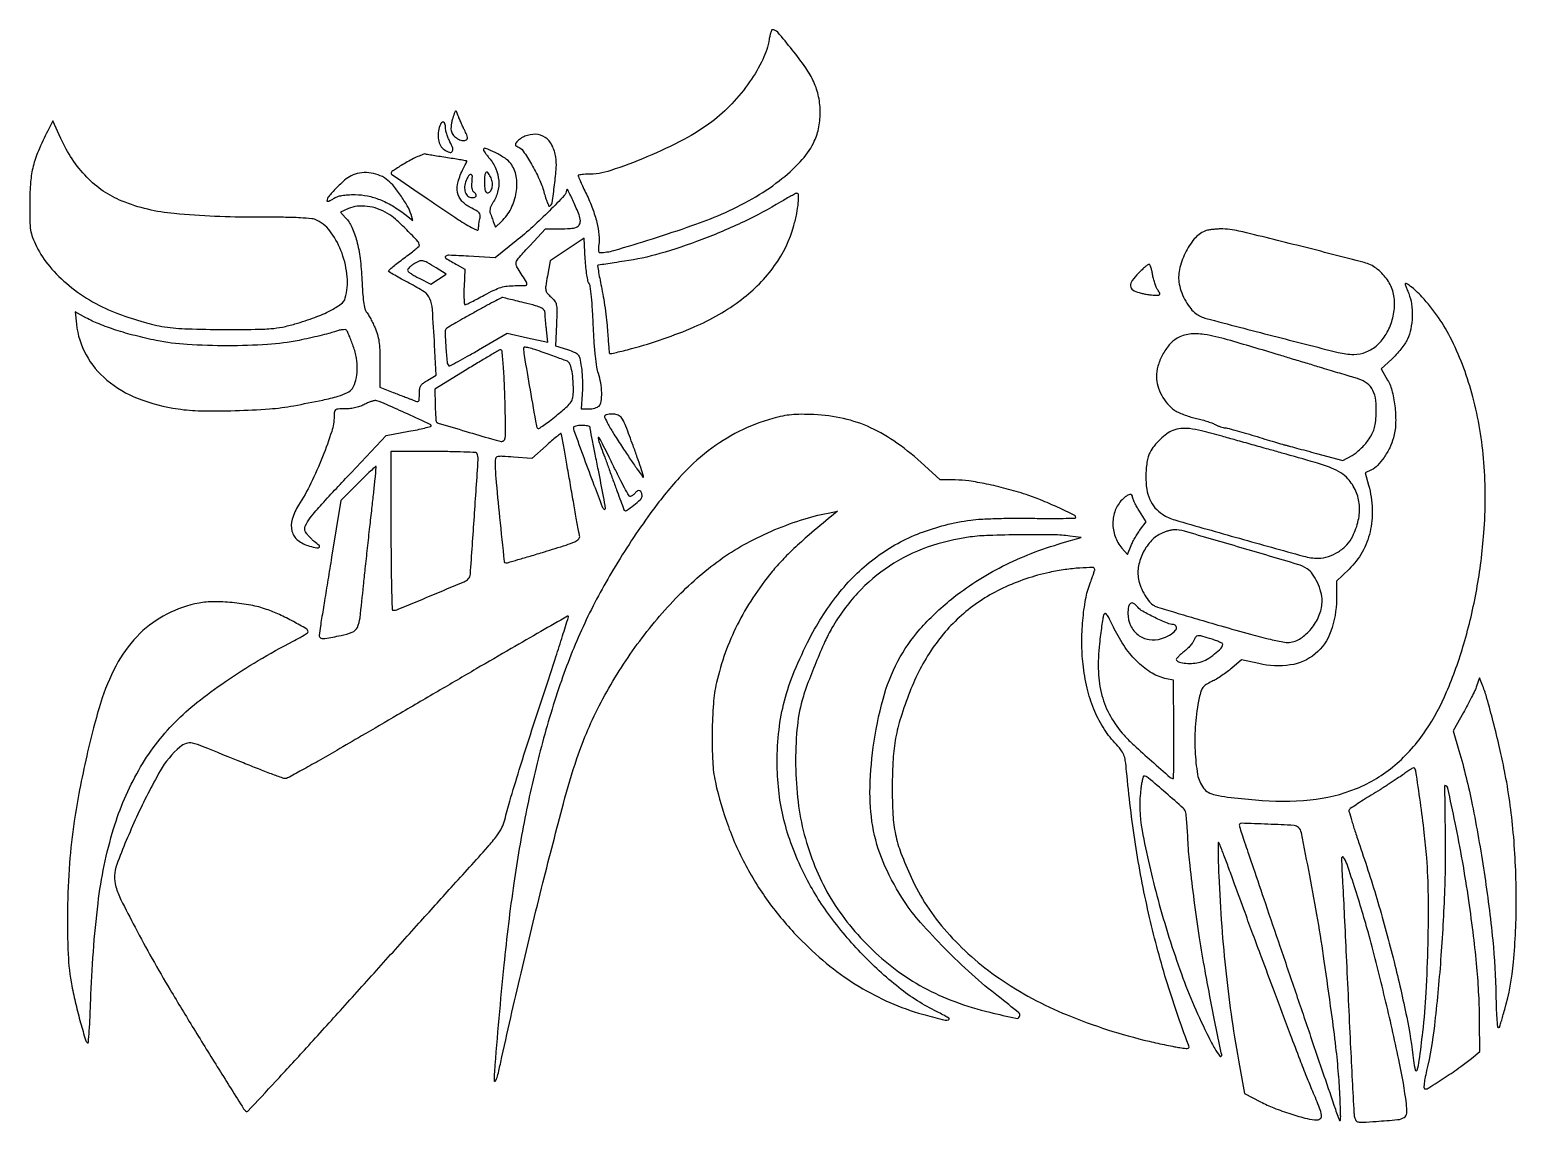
# Model space of a CAD drawing. Extents: x 6 to 633, y 4 to 465.
import ezdxf

# ---------------------------------------------------------------- set-up
doc = ezdxf.new("R2010")
doc.units = 0

msp = doc.modelspace()

# ---------------------------------------------------------------- linework, layer by layer
for points in [[(317.61059, 460.966226, -0.07332), (314.939809, 452.481092, -0.039237), (309.375071, 442.978253, -0.037338), (301.891113, 433.776847, -0.041518), (293.364311, 426.140841, -0.040557), (281.606947, 418.666276, -0.021725), (266.043772, 411.305809, -0.020528), (250.736594, 405.591747, -0.079236), (240.75, 403.999772, 0.014488), (239.312375, 403.958195, 0.023759), (238.101562, 403.830107, 0.020427), (237.179368, 403.649158, 0.347054), (237, 403.421868, 0.103311), (237.085892, 403.01061, 0.001774), (238.017228, 400.898659, 0.004433), (239.135804, 398.445072, 0.002927), (240.462904, 395.644063, -0.02281), (243.064781, 389.536149, -0.029229), (244.862534, 383.696581, -0.032811), (245.779992, 378.495722, -0.067574), (245.673047, 374.372649, 0.025153), (245.52391, 373.029459, 0.048897), (245.564254, 371.952187, 0.07186), (245.76962, 371.234278, 0.295339), (246.13165, 371, 0.071455), (252.113001, 371.859178, 0.00497), (268.418067, 376.818626, 0.007797), (285.018863, 382.334879, 0.017087), (297.5, 387.18411, 0.028704), (310.503947, 393.661553, 0.034731), (321.837081, 401.232725, 0.038626), (330.734673, 409.285711, 0.07252), (336.304415, 417.200975, 0.063942), (338.417446, 423.161358, 0.051982), (339.155935, 429.902818, 0.051399), (338.488042, 436.73354, 0.058937), (336.439367, 442.95908, 0.042944), (333.044826, 448.867374, 0.016036), (327.331621, 456.550554, 0.008822), (321.256248, 463.925063, 0.219435), (318.92486, 465, 0.30214), (318.630633, 464.804343, 0.020541), (318.26273, 463.815079, 0.023927), (317.906196, 462.512265, 0.01518)], [(184.082917, 427.751241, 0.028057), (183.660171, 426.179039, 0.026133), (183.403911, 424.53168, 0.027077), (183.332576, 423.044424, 0.075422), (183.495354, 422.014639, 0.105874), (184.428472, 420.378446, 0.074599), (186.063539, 419.021754, 0.078472), (187.927267, 418.262029, 0.150332), (189.523697, 418.37072, 0.159931), (190.096385, 418.837235, 0.173341), (190.257619, 419.536032, 0.072877), (189.95307, 420.671686, 0.012597), (189.017269, 422.697723, -0.005574), (188.232683, 424.335548, -0.004486), (187.424668, 426.113209, -0.004535), (186.707769, 427.769072, -0.011569), (186.227001, 428.985541, 0.012949), (185.604366, 430.548342, 0.449006), (185.269886, 430.65982, 0.180377), (184.928906, 430.24797, 0.003961)], [(13.170161, 422.333543, 0.01614), (9.194206, 413.876376, 0.040369), (7.007347, 407.418068, 0.041819), (5.928855, 400.827699, 0.01845), (5.560328, 392, 0.00523), (5.603819, 384.278955, 0.03458), (5.93209, 380.436454, 0.053048), (6.743236, 377.391614, 0.022281), (8.438842, 373.5, 0.063216), (13.980324, 365.073626, 0.043904), (22.130159, 357.090638, 0.041702), (32.078727, 350.22663, 0.042069), (43, 345.13168, 0.016421), (53.805741, 341.555874, 0.034798), (62.411538, 339.657032, 0.028678), (72.180654, 338.772879, 0.008055), (87.5, 338.515364, 0.002671), (100.63436, 338.576351, 0.016897), (107.313669, 338.868933, 0.029848), (112.201779, 339.544047, 0.022117), (117.5, 340.847067, 0.016359), (125.923392, 343.620642, 0.031301), (132.441164, 346.479742, 0.037732), (136.984416, 349.273965, 0.169294), (138.742921, 351.797703, 0.091551), (139.555725, 360.747961, 0.06396), (137.341067, 370.662163, 0.065972), (132.836039, 379.330885, 0.120564), (126.877656, 384.554681, 0.093463), (124.604125, 385.241669, 0.013969), (119.821722, 385.62086, 0.010458), (112.580894, 385.840126, 0.002688), (100.877656, 385.88672, -0.02254), (66.55962, 387.386585, -0.073797), (44.537616, 392.684241, -0.107043), (29.643734, 402.801201, -0.083706), (18.678936, 419.042748), (15.291487, 426.491685)], [(178.606989, 424.418213, 0.067793), (177.928676, 421.534586, 0.069819), (178.056983, 418.604459, 0.077345), (178.937708, 416.095196, 0.125355), (180.456024, 414.436857, 0.050125), (182.710438, 413.26355, 0.33958), (183.844054, 413.58342, 0.248102), (184.059351, 414.964268, 0.034956), (182.89515, 417.705658, -0.021853), (182.169704, 419.296767, -0.019606), (181.5567, 421.003213, -0.020055), (181.128263, 422.578446, -0.056423), (181, 423.711442, 0.066313), (180.793225, 425.263673, 0.260341), (180.142081, 425.929515, 0.304118), (179.329627, 425.675272, 0.077819)], [(214.465282, 420.048476, 0.034582), (213.595545, 419.62379, 0.023218), (212.663776, 419.026816, 0.023423), (211.811502, 418.361163, 0.042067), (211.189759, 417.728645, 0.031825), (210.604752, 416.924768, 0.177422), (210.493221, 416.41226, 0.219846), (210.74754, 416.015242, 0.050509), (211.476502, 415.647391, -0.152224), (213.815764, 413.799666, -0.018904), (217.315457, 408.246331, -0.023402), (220.550225, 401.99831, -0.041669), (222.521974, 396.556888, 0.011548), (223.249475, 394.096081, 0.020152), (223.980392, 392.098938, 0.016112), (224.648813, 390.615565, 0.443215), (225.015739, 390.509727, 0.220185), (226.012124, 392.018102, 0.006887), (227.04412, 399.529188, 0.01307), (227.753944, 406.852242, 0.056191), (227.571311, 411.221505, 0.078468), (225.956762, 416.250468, 0.1284), (223.013913, 419.587761, 0.141465), (219.040024, 420.86797, 0.104299)], [(197, 414.333658, 0.147197), (197.101082, 413.99774, 0.008181), (197.726649, 413.085216, 0.012057), (198.52602, 412.014769, 0.008492), (199.473699, 410.848887, -0.073831), (202.237178, 406.362818, -0.0812), (203.462966, 401.411149, -0.083993), (203.031974, 396.467731, -0.086661), (200.996757, 392, 0.037808), (200.378843, 390.932603, 0.038843), (199.935116, 389.79375, 0.041858), (199.712476, 388.750297, 0.112698), (199.786166, 388, 0.003591), (200.039517, 387.259205, 0.001392), (200.400555, 386.236926, 0.001378), (200.797864, 385.131492, 0.001706), (201.174176, 384.104429), (202.061191, 381.708857), (204.627913, 384.104429, 0.089626), (208.680144, 389.534501, 0.076179), (210.8668, 396.354613, 0.080327), (210.852438, 403.160206, 0.122909), (208.528114, 408.552028, 0.086541), (206.161967, 410.741083, 0.027262), (201.962865, 413.14186, 0.02355), (197.896398, 414.946991, 0.527455)], [(164.902573, 409.210178, 0.007639), (162.359895, 407.728677, 0.011344), (160.183829, 406.34756, 0.006626), (158.416115, 405.134374, 0.180939), (158.103234, 404.675134, 0.312816), (158.419169, 403.851511, 0.000421), (173.237216, 393.771993, 0.002865), (186.570157, 384.830285, 0.023411), (192.865344, 381.072066, 0.01973), (194.047949, 380.497967, 0.177634), (194.613219, 380.463506, 0.27834), (194.921298, 380.802849, 0.046674), (195.013655, 381.714816, -0.023379), (195.059138, 382.550118, -0.011745), (195.19049, 383.598558, -0.011636), (195.377418, 384.678498, -0.016887), (195.596474, 385.620702, 0.107346), (195.653789, 386.80563, 0.146322), (195.185377, 387.760348, 0.078128), (193.997195, 388.698123, 0.015344), (191.57902, 389.961747, -0.096023), (187.920506, 392.698763, -0.138832), (186.134011, 396.294274, -0.114269), (186.326245, 400.834682, -0.052817), (188.505406, 406.364307, 0.003613), (189.078144, 407.48154, 0.005401), (189.560963, 408.466728, 0.002443), (189.958351, 409.310853, 0.109207), (190, 409.499266, 0.36188), (189.895467, 409.624782, 0.001044), (187.621148, 410.038248, 0.005073), (185.006875, 410.480546, 0.003066), (181.90178, 410.954034, -0.002492), (178.715902, 411.4361, -0.00338), (175.844077, 411.905203, -0.002269), (173.440097, 412.325821, -0.037416), (172.65178, 412.529253, 0.172891), (171.903076, 412.517985, 0.011807), (169.900341, 411.715605, 0.015775), (167.513774, 410.603057, 0.011131)], [(141.200483, 403.384152, 0.062919), (138.45599, 401.518254, 0.020313), (134.897073, 398.112708, 0.01485), (131.636563, 394.520986, 0.178717), (131, 392.796948, 0.430368), (131.201306, 392.606389, 0.069132), (131.795164, 392.722376, 0.041641), (132.667782, 393.105966, 0.020626), (133.706943, 393.726947, -0.058393), (135.332111, 394.538683, -0.041327), (137.302842, 395.071326, -0.03252), (139.774424, 395.36019, -0.015768), (142.956943, 395.423199, -0.047871), (148.138141, 394.864554, -0.043527), (153.293724, 393.325635, -0.039793), (158.513425, 390.761483, -0.028771), (163.888614, 387.133709), (167.277229, 384.55117), (166.499572, 387.025585, 0.054566), (164.902506, 390.664943, 0.022179), (161.992854, 395.235516, 0.021902), (158.730559, 399.482186, 0.063379), (156.011473, 401.99183, 0.070785), (152.59852, 403.75757, 0.060669), (148.643092, 404.621004, 0.061738), (144.668638, 404.50337, 0.079795)], [(189.973533, 401.950547, 0.083371), (189.135056, 399.46242, 0.096156), (189.217656, 396.963474, 0.119047), (190.16487, 395.059995, 0.184811), (191.75, 394.180449, 0.083512), (193.161495, 394.216531, 0.23593), (193.921394, 394.800932, 0.274319), (193.848093, 395.675285, 0.099859), (192.904383, 396.559095, -0.168721), (192.508363, 397.045895, -0.044446), (192.246581, 398.030746, -0.039941), (192.132989, 399.273804, -0.031888), (192.203582, 400.618112, 0.027194), (192.35197, 403.014484, 0.265939), (191.873375, 403.865342, 0.384276), (191.093692, 403.711197, 0.037632)], [(197.473523, 400.478149, 0.014632), (197.552578, 398.227941, 0.070418), (197.812828, 396.976166, 0.16483), (198.289659, 396.377147, 0.191708), (199, 396.238364, 0.211055), (200.138482, 397.020385, 0.100574), (200.764346, 398.722052, 0.081667), (200.740531, 400.885156, 0.079521), (200.027607, 402.948415, 0.04449), (198.872349, 404.71049, 0.443659), (198.089416, 404.762568, 0.186764), (197.564328, 403.626066, 0.017349)], [(232.076595, 397.286586, -0.173972), (231.094583, 395.011852, -0.007316), (224.890816, 388.571138, -0.013229), (217.831811, 381.820837, -0.015851), (210.82831, 375.863084), (201.907027, 368.748719), (190.703514, 369.403218, 0.002994), (182.484261, 369.834006, 0.17862), (181.088336, 369.391256, 0.527389), (181.138915, 368.556105, 0.008345), (186.004171, 365.751145), (189.158088, 364.00229), (188.829044, 356.498818, 0.00995), (188.760202, 353.621938, 0.016587), (188.830806, 351.200174, 0.010571), (188.992145, 349.271487, 0.384737), (189.297104, 348.997672, 0.111468), (189.841028, 349.122129, 0.003173), (192.000969, 350.174316, 0.0063), (194.531917, 351.467119, 0.004275), (197.382415, 353, -0.01256), (201.486193, 355.119951, -0.038687), (204.3922, 356.26173, -0.047279), (207.106469, 356.819151, -0.027022), (210.45032, 357, 0.006818), (214.809861, 357.059452, 0.358585), (215.399885, 357.572655, 0.184904), (215.203558, 358.544338, 0.002196), (211.643166, 364.105973, -0.077522), (210.855405, 365.87431, -0.185197), (210.999225, 367.280934, -0.065607), (212.236992, 369.093424, -0.004181), (216.572994, 373.855973), (223.187268, 381), (229.011846, 381, 0.014146), (233.729031, 381.133487, 0.076066), (236.234789, 381.663436, 0.167244), (237.490641, 382.703489, 0.146899), (237.923405, 384.356989, 0.087585), (237.373756, 386.930099, 0.009878), (235.013638, 392.436475, 0.010569), (232.640524, 397.402052, 0.764788)], [(322.5, 392.306329, -0.025652), (306.949357, 383.983905, -0.019469), (289.141234, 376.430215, -0.019832), (271.486069, 370.528952, -0.035212), (256.5, 367.295217, 0.001387), (252.264337, 366.67712, 0.002226), (248.654976, 366.123749, 0.000399), (245.47172, 365.618588, 0.127369), (245.240344, 365.517598, 0.275617), (245.16026, 365.309888, 0.000926), (245.644216, 362.519716, 0.004545), (246.23208, 359.33767, 0.002788), (246.979853, 355.597917, -0.010396), (247.779806, 351.254477, -0.006812), (248.528905, 346.22026, -0.006853), (249.124793, 341.294423, -0.013056), (249.445882, 337.317868, 0.003655), (249.650492, 334.009676, 0.005708), (249.879958, 331.165227, 0.001932), (250.114656, 328.722262, 0.173139), (250.267991, 328.398676, 0.253464), (250.590106, 328.302929, 0.002271), (253.144533, 328.852961, 0.007038), (256.109495, 329.549387, 0.004401), (259.561618, 330.444033, 0.035373), (285.952988, 339.575148, 0.061235), (305.997557, 351.215658, 0.074295), (319.914908, 365.453101, 0.08908), (328.021509, 382.320176, 0.017405), (329.24916, 387.435854, 0.027735), (329.900179, 391.885942, 0.027604), (330.016606, 395.248144, 0.42287), (329.25, 395.962437, 0.108259), (328.749977, 395.826352, 0.003752), (326.957812, 394.87296, 0.006853), (324.853355, 393.695503, 0.004718)], [(140.092535, 389.497016), (136.68507, 387.96413), (138.826793, 385.68437, -0.083372), (141.498252, 381.675677, -0.041067), (143.543411, 375.882698, -0.033631), (144.967108, 368.482145, -0.019789), (145.716551, 359.5, 0.007058), (146.026315, 354.14545, 0.016267), (146.446668, 350.135016, 0.017696), (146.953388, 347.22419, 0.128178), (147.582272, 345.963464, -0.044013), (148.239368, 345.061683, -0.010002), (149.182961, 343.420268, -0.01028), (150.197869, 341.476372, -0.00983), (151.147847, 339.463464, -0.030916), (152.28529, 336.436795, -0.038382), (152.944298, 333.502721, -0.028049), (153.267021, 329.850226, -0.008554), (153.349935, 324.299624), (153.327787, 314.099248), (158.913893, 311.961735, -0.00046), (161.221015, 311.076485, -0.000456), (163.533841, 310.184184, -0.000447), (165.556218, 309.399744, -0.001769), (166.797053, 308.912111, 0.014706), (168.913211, 308.143065, 0.256697), (169.608295, 308.271975, 0.214078), (169.946634, 308.949605, 0.010325), (170, 311.533725, -0.039401), (170.154368, 313.489629, -0.102024), (170.651445, 314.806764, -0.091201), (171.667114, 315.905546, -0.027442), (173.568766, 317.173074), (177.137532, 319.278698), (176.434471, 331.889349, 0.003973), (175.47181, 346.995534, 0.079352), (174.421288, 351.483019, 0.152836), (172.046956, 354.350136, 0.025178), (165.752432, 358, -0.005658), (162.399064, 359.773343, -0.008983), (159.573748, 361.375007, -0.003577), (157.216236, 362.790872, -0.260453), (157.002432, 363.170235, -0.218119), (157.185756, 363.574347, -0.004526), (158.910089, 365.04555, -0.00971), (161.008917, 366.735432, -0.006278), (163.5, 368.613103, 0.005367), (165.99142, 370.483921, 0.00839), (168.090625, 372.152478, 0.003424), (169.83741, 373.609568, 0.220661), (170, 373.960044, 0.189533), (169.327492, 375.670433, 0.007849), (164.686969, 380.504802, 0.01377), (159.924853, 385.054752, 0.051292), (156.585577, 387.502717, 0.049415), (152.370959, 389.442478, 0.053115), (147.958322, 390.459218, 0.056991), (143.737876, 390.486541, 0.079002)], [(232.345159, 372.25594), (225.190319, 367.5), (224.024019, 361.009568, 0.00752), (223.332092, 356.795909, 0.079467), (223.351001, 355.058392, 0.136844), (223.946074, 353.799222, 0.036754), (225.527692, 352.222521, -0.053343), (227.069666, 350.580039, -0.112162), (227.785524, 348.993553, -0.05431), (228.007342, 346.588386, -0.005414), (227.848833, 340.800104), (227.5, 331.674301), (232.498581, 330.001306, -0.016915), (235.67686, 328.816582, -0.123728), (236.9726, 327.858207, -0.119428), (237.683203, 326.387253, -0.015316), (238.321193, 322.914156, -0.01952), (238.604878, 320.391972, -0.010389), (238.768786, 317.254471, -0.010326), (238.803425, 314.037162, -0.015796), (238.687764, 311.25), (238.230306, 305), (241.415153, 305, 0.033815), (242.722449, 305.088515, 0.032992), (244.016951, 305.3525, 0.034819), (245.119238, 305.738379, 0.095047), (245.8, 306.2, 0.165202), (246.745207, 308.117642, 0.037586), (246.948552, 311.786397, 0.037465), (246.549002, 315.99457, 0.042432), (245.528795, 319.918387, -0.048238), (244.867307, 322.589227, -0.010501), (244.273281, 327.302048, -0.009829), (243.767256, 333.260226, -0.006039), (243.394168, 340.294114, 0.005577), (243.053309, 346.834468, 0.009371), (242.603037, 352.315654, 0.005936), (242.102611, 356.742037, 0.138132), (241.615373, 357.897763, -0.118238), (241.15285, 358.885036, -0.011629), (240.680766, 361.487022, -0.01418), (240.27294, 364.659134, -0.010781), (240, 368.153703), (239.5, 377.01188)], [(501.5, 380.036758, 0.121846), (497.018987, 376.710022, 0.059801), (493.158971, 370.690709, 0.058952), (490.764667, 363.768088, 0.10118), (490.682264, 357.685449, 0.043629), (491.715951, 354.026466, 0.037844), (493.408062, 350.415226, 0.039479), (495.501285, 347.307498, 0.070202), (497.735939, 345.188028, 0.090536), (502.054437, 343.16447, 0.001252), (530.207756, 335.822193, 0.001732), (557.772131, 328.808923, 0.061498), (564.324107, 328, 0.096669), (569.548755, 329.019654, 0.086875), (574.230742, 331.947168, 0.078532), (578.003774, 336.594448, 0.060646), (580.57307, 342.603354, 0.064582), (581.560375, 348.96676, 0.082011), (580.739471, 354.84677, 0.08449), (578.10628, 360.018409, 0.07357), (573.800244, 364.315791, 0.095723), (568.743535, 366.737621, 0.002054), (541.993039, 373.616089, 0.002853), (515.849208, 380.065694, 0.06261), (508.042734, 380.936614, 0.01574), (506.156835, 380.850878, 0.014943), (504.246928, 380.646134, 0.01508), (502.570148, 380.363764, 0.049825)], [(167.75, 366.245655, 0.025027), (166.698261, 365.516726, 0.032006), (165.81238, 364.739602, 0.033471), (165.180883, 364.019296, 0.168608), (165.015549, 363.518383, 0.220941), (165.266721, 362.998634, 0.019348), (166.46513, 362.093168, 0.022511), (168.051109, 361.09144, 0.015529), (169.928458, 360.096656), (174.825818, 357.693313), (178.060162, 359.741155), (181.294507, 361.788997), (177.071143, 364.45509, 0.009622), (173.258454, 366.760549, 0.083903), (171.411217, 367.449952, 0.142409), (169.855398, 367.304637, 0.045023)], [(473.548138, 362.346599, 0.032969), (470.802613, 359.119017, 0.167359), (470.098808, 356.901363, 0.250275), (471.025356, 355.263453, 0.07379), (473.75, 354.052581, 0.015946), (475.388642, 353.653318, 0.01199), (477.213022, 353.315435, 0.012153), (478.945831, 353.080346, 0.027139), (480.273053, 353.005577, 0.013429), (481.996643, 353.048409, 0.253723), (482.44227, 353.320805, 0.267593), (482.443415, 353.831589, 0.014702), (481.573595, 355.25, -0.046357), (480.96046, 356.408282, -0.018663), (480.334368, 358.0875, -0.018277), (479.790437, 359.957863, -0.022049), (479.422734, 361.75, 0.017754), (479.103105, 363.37873, 0.027634), (478.701583, 364.751562, 0.026253), (478.27862, 365.773867, 0.289182), (477.92033, 366, 0.164121), (477.436902, 365.836927, 0.011349), (476.296076, 364.926813, 0.015193), (474.967329, 363.746143, 0.010793)], [(586, 357.657308, 0.086871), (586.049672, 357.373568, 0.002976), (586.440625, 356.31102, 0.005507), (586.925284, 355.059728, 0.003808), (587.5, 353.654243, -0.065355), (588.686425, 349.286854, -0.04084), (588.968114, 343.986413, -0.040819), (588.384168, 338.705699, -0.064869), (586.950247, 334.397223, -0.035772), (585.845846, 332.478837, -0.017352), (584.181005, 330.18859, -0.017112), (582.274132, 327.913113, -0.023597), (580.401419, 326.015896), (575.902344, 321.868793), (578.583134, 317.184397, -0.069715), (580.58895, 312.170974, -0.035113), (581.751834, 305.44419, -0.034936), (581.968395, 298.492306, -0.059146), (581.059516, 292.745633, -0.045282), (579.484432, 288.630044, -0.036273), (577.090453, 284.530368, -0.037433), (574.360928, 281.126382, -0.092963), (571.799163, 279.240071), (569.186263, 277.980142), (570.581263, 272.740071, -0.055375), (572.10572, 262.622329, -0.0671), (571.195296, 253.076818, -0.070929), (567.878265, 244.542729, -0.07339), (562.337367, 237.386363), (557, 232.258009), (557, 224.666025, -0.084922), (554.685444, 211.136755, -0.135712), (548.024101, 201.578377, -0.139089), (537.535763, 196.945228, -0.091172), (524.252059, 197.507196), (517.004118, 199.159371), (512.827628, 195.584451, -0.01786), (510.918838, 194.065268, -0.011844), (508.628236, 192.454673, -0.011928), (506.326224, 190.994431, -0.022651), (504.396685, 189.949986, 0.026355), (501.985992, 188.621922, 0.090786), (500.669969, 187.426745, 0.087272), (499.835363, 185.816958, 0.023239), (499.095994, 183.012003, 0.033815), (497.514997, 172.082543, 0.030628), (497.345853, 160.668706, 0.030758), (498.425545, 150.702579, 0.117702), (500.861722, 145, 0.108302), (502.915404, 143.20976, 0.069366), (505.885171, 142.082779, 0.028636), (511.080698, 141.207347, 0.00333), (522.814895, 139.994271, 0.048197), (545.962235, 139.993476, 0.072956), (565.485249, 144.811224, 0.079299), (581.633941, 154.620304, 0.069402), (594.789704, 169.377514, 0.047065), (603.518624, 185.530128, 0.028989), (610.800128, 205.892767, 0.027071), (616.19458, 228.794618, 0.025286), (619.234752, 252.672867, 0.038142), (619.229708, 282.377618, 0.045137), (614.573633, 310.061214, 0.049621), (605.689382, 333.953459, 0.073611), (593.060627, 352.329162, 0.018582), (590.662965, 354.722813, 0.025242), (588.31837, 356.68536, 0.02817), (586.468244, 357.924472, 0.580757)], [(193.5, 345.887648, 0.001777), (189.207727, 343.48799, 0.002537), (185.41628, 341.325175, 0.001392), (182.226215, 339.472037, 0.038097), (181.427761, 338.919663, 0.23642), (180.828901, 337.596884, 0.00666), (181.166324, 331.177287, 0.007915), (181.683897, 324.853458, 0.173692), (182.463951, 323.202716, 0.328399), (182.797822, 323.151986, 0.001351), (186.293153, 325.000748, 0.005709), (190.290554, 327.187847, 0.003477), (194.965066, 329.858143), (207.085575, 336.894175), (215.673749, 335.017419), (224.261923, 333.140662), (223.639653, 338.320331, -0.004037), (223.400804, 340.453795, -0.004094), (223.197622, 342.580959, -0.003986), (223.050776, 344.434287, -0.016716), (223.008692, 345.55102, 0.175918), (222.579734, 346.717059, 0.106117), (221.401521, 347.628777, 0.044215), (219.031862, 348.517354, 0.00674), (214.14557, 349.80102, 0.001046), (210.723047, 350.643402, 0.001639), (207.77593, 351.352014, 0.000416), (205.198012, 351.96066, 0.062216), (204.89557, 351.993069, 0.118718), (204.602063, 351.916919, 0.000418), (201.384949, 350.196742, 0.00221), (197.745391, 348.226014, 0.001382)], [(25.273361, 340.758274, 0.099466), (29.315577, 327.847175, 0.093648), (38.09116, 317.180676, 0.081852), (51.278431, 309.413931, 0.055875), (68.13308, 304.979163, 0.032724), (77.840311, 304.198693, 0.010636), (92.238099, 304.291803, 0.010795), (106.741935, 305.00782, 0.028879), (117, 306.334946, 0.004027), (129.186227, 308.734956, 0.021522), (135.759496, 310.382247, 0.039766), (139.672862, 311.891436, 0.136639), (141.702264, 313.668349, 0.08623), (143.197303, 317.12699, 0.053331), (143.770253, 321.52965, 0.048303), (143.407375, 326.445516, 0.042097), (142.108418, 331.441686, 0.007416), (141.246864, 333.777706, 0.009752), (140.387959, 335.881134, 0.00754), (139.612922, 337.606198, 0.087236), (139.188943, 338.211057, 0.201171), (138.61778, 338.444739, 0.030534), (137.36113, 338.356961, 0.030165), (135.810239, 338.056927, 0.021947), (134.12888, 337.545472, -0.020157), (131.816993, 336.833165, -0.005074), (127.997152, 335.86422, -0.005171), (123.60449, 334.845279, -0.005194), (119.198251, 333.918993, -0.032836), (105.950333, 332.171264, -0.016241), (88.984934, 331.610538, -0.016236), (72.049085, 332.151127, -0.033432), (58.909614, 333.885216, -0.012931), (50.043653, 335.904311, -0.015821), (41.877555, 338.265033, -0.017395), (34.788965, 340.835249, -0.031768), (29.240766, 343.488997), (24.718486, 346.016548)], [(489.738115, 334.773681, 0.086392), (486.480893, 332.043279, 0.051907), (483.636886, 327.860038, 0.051138), (481.665799, 323.08078, 0.073392), (481.01645, 318.553656, 0.072043), (481.586912, 314.724653, 0.051039), (483.256115, 310.706489, 0.050863), (485.714083, 307.09319, 0.069816), (488.633101, 304.46827, 0.040273), (490.218153, 303.576466, 0.016578), (492.491142, 302.618578, 0.016276), (495.010086, 301.746944, 0.020109), (497.40995, 301.107566, -0.011826), (499.780952, 300.51775, -0.010567), (502.212808, 299.795765, -0.010664), (504.370045, 299.054308, -0.032128), (505.792076, 298.425028, 0.019071), (506.933606, 297.88383, 0.018526), (508.124026, 297.425494, 0.018798), (509.199022, 297.101321, 0.062827), (509.928012, 297.006161, -0.062476), (510.90094, 296.879849, -0.002779), (514.188942, 296.007099, -0.004647), (518.082496, 294.911464, -0.003302), (522.428012, 293.613751, 0.000705), (526.81443, 292.278974, 0.000918), (530.835103, 291.069736, 0.000681), (534.208547, 290.066909, 0.008414), (535.5, 289.708432, -0.001577), (536.795216, 289.367914, -0.000129), (540.181675, 288.465236, -0.000173), (544.220823, 287.385969, -0.000133), (548.629107, 286.205179), (559.758213, 283.220995), (563.587515, 285.368983, 0.039846), (565.271392, 286.498502, 0.021045), (567.17654, 288.144603, 0.020808), (568.995823, 290.0039, 0.030082), (570.428155, 291.801581, 0.02832), (571.989448, 294.314185, 0.050912), (572.928335, 296.549592, 0.044514), (573.469143, 299.125671, 0.016851), (573.778899, 302.793096, 0.039589), (573.613007, 308.597368, 0.088767), (572.378606, 312.814149, 0.112171), (569.996596, 315.728301, 0.091088), (566.409878, 317.597664, 0.001078), (564.349911, 318.22728, 0.000308), (561.151652, 319.195127, 0.00031), (557.541028, 320.282896, 0.000329), (554, 321.344764, -0.00044), (549.836391, 322.594336, -0.000179), (544.178125, 324.300121, -0.000178), (538.099594, 326.137338, -0.000227), (532.5, 327.834741, 0.003584), (511.038871, 334.183248, 0.029903), (501.157894, 336.399635, 0.0708), (494.947717, 336.520765, 0.101198)], [(190, 321.605966), (176.5, 313.349053), (176.659219, 306.598641, 0.005308), (176.748698, 303.983134, 0.008092), (176.88718, 301.71565, 0.003681), (177.049456, 299.800773, 0.175132), (177.211673, 299.454994, 0.124046), (177.913299, 299.035783, 0.000278), (189.710754, 295.500091, 0.001419), (200.433321, 292.326178, 0.018107), (204.5, 291.293249, 0.246793), (205.591983, 291.597094, 0.171972), (206.188546, 292.757443, 0.036167), (206.367971, 295.649152, 0.002279), (206.240906, 304.180837, 0.004837), (205.932206, 314.777641, 0.01036), (205.445602, 322.944183, 0.004946), (204.86542, 329.364293, 0.414769), (204.170406, 329.931439, 0.107047), (203.68477, 329.77309, 0.000679), (199.731307, 327.45755, 0.00271), (195.22317, 324.775926, 0.001721)], [(213.977669, 330.680146, 0.046845), (214.21438, 327.517284, 0.001142), (216.699914, 313.090072, 0.000445), (219.364057, 297.91405, 0.135695), (219.894088, 296.80096, 0.369876), (220.383105, 296.728001, 0.008912), (222.451701, 298.078154, 0.015196), (224.926682, 299.869383, 0.009201), (227.75, 302.130486, 0.006669), (232.342115, 306.053718, 0.063987), (234.04024, 307.979539, 0.112295), (234.773244, 309.862704, 0.037492), (234.988994, 312.829526, 0.017622), (234.800598, 317.838224, 0.038123), (234.228586, 321.64764, 0.051031), (233.344278, 324.252931, 0.21947), (232.133124, 325.292917, -0.014753), (231.100004, 325.620352, -0.001347), (228.556293, 326.517639, -0.001742), (225.52876, 327.606674, -0.001363), (222.25, 328.809131, 0.008803), (218.691829, 330.054321, 0.024153), (216.128039, 330.765889, 0.030274), (214.393941, 331.049129, 0.438576)], [(147.015602, 306.943982, -0.041481), (145.274141, 306.153766, -0.027921), (143.178758, 305.534769, -0.027105), (140.940789, 305.133962, -0.030764), (138.765602, 305, 0.010669), (135.71292, 304.934857, 0.135483), (134.63048, 304.585734, 0.217321), (134.128253, 303.787303, 0.033386), (134, 301.868687, -0.078519), (132.989282, 295.472198, -0.016669), (129.144082, 284.831547, -0.018244), (124.185309, 273.624877, -0.028033), (119.01537, 264.363183, 0.067422), (116.295055, 258.44003, 0.140137), (116.20718, 253.400247, 0.162418), (118.739526, 249.560662, 0.099406), (123.628838, 247.092037, 0.013375), (126.753057, 246.318701, 0.25262), (127.69078, 246.587315, 0.42783), (127.682295, 247.318576, 0.021039), (125.646341, 249.063548, -0.022881), (124.550361, 250.009912, -0.018248), (123.456092, 251.124328, -0.018611), (122.517536, 252.232833, -0.043515), (121.924063, 253.14189, -0.232844), (121.842067, 255.562481, -0.058623), (123.931941, 259.042712, -0.022183), (128.844795, 264.848825, -0.002251), (141.177078, 278.05707), (156.028186, 293.820214), (165.514093, 295.528191, 0.006098), (169.148887, 296.228518, 0.01001), (172.204756, 296.920075, 0.003994), (174.753433, 297.57239, 0.353566), (174.970184, 297.868084, 0.279647), (174.584707, 298.440689, 0.00064), (164.918953, 302.892816, 0.00349), (156.169769, 306.835482, 0.027398), (152, 308.412701, 0.118312), (151.194621, 308.470228, 0.030593), (149.917083, 308.177311, 0.029376), (148.459643, 307.653073, 0.026225)], [(319.155061, 300.973519, 0.0486), (304.868262, 295.464546, 0.048682), (291.922214, 287.303956, 0.043662), (279.669666, 275.95808, 0.027852), (267.438104, 260.858374, 0.020568), (251.922339, 237.382696, 0.026456), (239.749383, 214.560215, 0.02607), (229.922477, 190.306951, 0.019069), (221.48194, 162.5, 0.014481), (214.899163, 134.079778, 0.01376), (209.845869, 104.83964, 0.011177), (205.64481, 70.364067, 0.005125), (201.634704, 25.25, 0.02085), (201.49754, 21.515378, 0.73845), (202.046463, 21.349372, 0.087432), (202.96109, 23.408983, 0.00693), (204.326492, 29.25, -0.003845), (212.886396, 66.915326, -0.003662), (222.160405, 105.063483, -0.003458), (230.772057, 138.410964, -0.01597), (236.501188, 157.5, -0.040617), (246.640693, 181.171405, -0.034448), (260.975139, 204.303749, -0.034831), (278.137232, 224.960222, -0.044704), (296.727826, 241.217923, -0.031394), (306.791109, 247.617717, -0.023712), (318.552959, 253.39037, -0.023664), (330.842454, 258.037552, -0.030734), (342.497084, 261.047688), (346.494169, 261.821817), (343.8698, 259.660908, 0.004078), (334.468523, 251.790338, 0.011368), (328.043578, 246.064838, 0.015508), (323.168866, 241.226584, 0.018262), (318.872781, 236.34431, 0.025486), (310.704032, 225.237488, 0.029632), (304.145488, 213.886453, 0.030226), (299.079664, 202.045253, 0.028689), (295.376484, 189.473264, 0.039511), (294.052941, 180.722668, 0.015012), (293.54513, 168.37742, 0.01494), (293.776407, 156.069294, 0.04151), (294.911011, 147.5, 0.034432), (300.380141, 128.724467, 0.036729), (308.283382, 111.294886, 0.036726), (318.65245, 95.208279, 0.034418), (331.472671, 80.436401, 0.027925), (343.240482, 69.876157, 0.032482), (355.555933, 61.257815, 0.03343), (368.554341, 54.510275, 0.033229), (382.361867, 49.539734, 0.005353), (390.621383, 47.26803, 0.106252), (393.227642, 47.14809, 0.704024), (393.370287, 47.939935, 0.015521), (388.469344, 50.561254, -0.052706), (372.354386, 60.78661, -0.035108), (356.203021, 75.561582, -0.034582), (341.951266, 92.810084, -0.044614), (331.527866, 110.508827, -0.023972), (326.765707, 121.926848, -0.029881), (323.507591, 132.947127, -0.030434), (321.628198, 144.105257, -0.026543), (321.001367, 155.933659, -0.027961), (321.764232, 169.533028, -0.036234), (324.053575, 181.808452, -0.034071), (328.227215, 194.197903, -0.020856), (334.724214, 208.188435, -0.050573), (347.467351, 227.744259, -0.064825), (362.984295, 242.573692, -0.066757), (381.388, 252.62673, -0.058254), (402.66251, 258.06505, -0.020406), (406.983794, 258.468459, -0.005765), (413.74078, 258.743942, -0.0058), (421.389586, 258.878709, -0.006096), (428.913519, 258.832254, 0.003649), (435.849451, 258.755476, 0.006087), (441.688225, 258.80453, 0.001486), (446.727522, 258.923204, 0.406886), (447.001009, 259.204443, 0.288806), (446.37677, 260.191884, 0.003645), (439.352622, 263.476849, 0.01087), (432.180841, 266.580461, 0.018106), (426, 268.839957, 0.013232), (417.58008, 271.332421, 0.014509), (409.293479, 273.292984, 0.015539), (401.85676, 274.586629, 0.035027), (396.153318, 274.992994), (389.806636, 275), (383.153318, 281.116595, 0.030026), (371.502041, 290.603423, 0.048046), (360.423711, 297.054362, 0.052282), (349.039021, 300.913462, 0.044924), (336.5, 302.585461, 0.01042), (331.114506, 302.703611, 0.023445), (327.034461, 302.51667, 0.026619), (323.321282, 301.971067, 0.017949)], [(248.3918, 302.260519, 0.368213), (248.176567, 301.463425, 0.013383), (249.706369, 298.441675, 0.015958), (252.097669, 294.335224, 0.005826), (255.73306, 288.674594, 0.00307), (258.999271, 283.782479, 0.00517), (261.807166, 279.723324, 0.001097), (264.28622, 276.233852, 0.463564), (264.545666, 276.212333, 0.28139), (264.625938, 276.544951, 0.00117), (263.413616, 280.276469, 0.005143), (261.968018, 284.541989, 0.00316), (260.181928, 289.537739, 0.0034), (257.141911, 297.701288, 0.041096), (255.699995, 300.721471, 0.120472), (254.339179, 302.132284, 0.11966), (252.477522, 302.760519, 0.025753), (251.256325, 302.804229, 0.02652), (250.049113, 302.721108, 0.02745), (249.016106, 302.536697, 0.092741)], [(235, 297.028495, 0.087484), (235.195016, 295.92245, 0.000354), (239.50345, 284.110501, 0.002065), (243.684121, 272.818831, 0.003858), (247.176815, 263.717935, 0.145889), (248.00599, 262.658098, 0.64604), (248.481658, 262.936801, 0.020884), (247.715885, 268.068177, 0.002609), (245.532702, 279.114807, -0.00078), (244.179443, 285.832845, -0.001223), (243.039105, 291.613412, -0.000303), (242.056985, 296.673242, -0.047404), (242.001228, 297.25, 0.314377), (241.796979, 297.541723, 0.034955), (240.972236, 297.779688, 0.032581), (239.841603, 297.945807, 0.020189), (238.5, 298, 0.026243), (237.158838, 297.929561, 0.041476), (236.028125, 297.71462, 0.05042), (235.229529, 297.403485, 0.281752)], [(488, 295.879272, 0.06342), (485.434112, 294.460513, 0.033245), (482.635261, 292.111541, 0.032711), (480.076193, 289.312855, 0.046541), (478.224075, 286.5, 0.056002), (477.547962, 284.794312, 0.025238), (477.033557, 282.439119, 0.022361), (476.695153, 279.629203, 0.016524), (476.563352, 276.5, 0.040639), (476.948229, 271.177299, 0.065362), (478.220757, 266.816932, 0.073789), (480.42765, 263.310943, 0.070527), (483.587941, 260.534336, 0.074917), (488.766005, 258.156525, 0.001568), (516.035612, 250.380119, 0.001719), (543.17347, 242.833858, 0.067046), (549.364115, 242, 0.078423), (553.631849, 242.673522, 0.063956), (557.819572, 244.649063, 0.06347), (561.402244, 247.638013, 0.074611), (563.895404, 251.283933, 0.056817), (566.246635, 257.987698, 0.077167), (566.693109, 264.375019, 0.082568), (565.19521, 270.265719, 0.076842), (561.848921, 275.519288, 0.074029), (558.91318, 278.004476, 0.045811), (554.861914, 280.027489, 0.021599), (548.096017, 282.332743, 0.00308), (534, 286.371288, 0.000008), (528.29278, 287.968343, 0.000005), (521.427997, 289.889131, 0.000005), (514.539931, 291.816294, 0.000008), (508.754883, 293.434695, 0.006878), (500.062168, 295.737943, 0.032014), (494.96186, 296.672628, 0.055636), (491.3078, 296.694868, 0.068444)], [(223.491681, 289.434158), (217.5, 284.018345), (209.75, 284.638298, 0.005006), (205.071286, 284.965457, 0.055126), (203.196492, 284.870996, 0.185512), (202.326424, 284.364316, 0.166862), (201.971339, 283.379125, 0.026236), (202.250851, 275.870695, 0.00307), (203.855753, 259.170932, 0.000469), (205.776263, 240.57037, 0.384121), (206.409152, 240, 0.069095), (207.127036, 240.099681, 0.000855), (211.608557, 241.376983, 0.002512), (216.788169, 242.891043, 0.00164), (222.749908, 244.687601, 0.002884), (231.911682, 247.539164, 0.029733), (235.606897, 248.959488, 0.093626), (237.252653, 250.117384, 0.259405), (237.608604, 251.437601, -0.016245), (237.290609, 252.91662, -0.000531), (236.216621, 258.878493, -0.001017), (234.971166, 265.917029, -0.000707), (233.591784, 273.872164, 0.001119), (232.22705, 281.704437, 0.00182), (231.028993, 288.348958, 0.000231), (229.938634, 294.257282, 0.15176), (229.786184, 294.547149, 0.381202), (229.543562, 294.560995, 0.002701), (227.812259, 293.170122, 0.008229), (225.810852, 291.488973, 0.004963)], [(246.112068, 290.25, -0.00388), (246.757913, 288.539135, -0.000435), (248.192999, 284.635938, -0.000528), (249.891849, 279.987724, -0.000429), (251.703974, 275, 0.000998), (253.45874, 270.187241, 0.001599), (254.977877, 266.087029, 0.00028), (256.334119, 262.468264, 0.091534), (256.488826, 262.211164, 0.380991), (257.470142, 262.094316, 0.016406), (260.484349, 264.34941, 0.01891), (263.341019, 266.819457, 0.201412), (263.957674, 268.190983, 0.086102), (263.745646, 269.625372, 0.213102), (263.04586, 270.394146, 0.229763), (262.052075, 270.355102, 0.097083), (260.990862, 269.48899, -0.030134), (260.456807, 268.919128, -0.033239), (259.874451, 268.437391, -0.035319), (259.327739, 268.099139, -0.121454), (258.925623, 268, -0.271523), (258.460274, 268.272819, -0.002875), (256.583342, 271.671875, -0.008094), (254.468734, 275.708133, -0.005054), (252.116712, 280.5, 0.003315), (249.785117, 285.292316, 0.005386), (247.733975, 289.328125, 0.001288), (245.90399, 292.812836, 0.278012), (245.593395, 293, 0.430076), (245.443038, 292.84132, 0.033154), (245.521399, 292.192187, 0.029354), (245.743342, 291.304909, 0.01623)], [(158, 253.5, 0.002279), (158.058561, 240.654466, 0.003801), (158.239375, 229.840625, 0.000581), (158.481939, 220.3242, 0.40643), (158.814895, 220, 0.098148), (161.019016, 220.436869, 0.00112), (174.939333, 226.217215, 0.001079), (188.86426, 232.071411, 0.102446), (190.644913, 233.300937, 0.174561), (191.500446, 235.234029, 0.000681), (193.197097, 259.551601, 0.000839), (194.805147, 283.6545, 0.13556), (194.266737, 286.25, 0.26836), (193.794909, 286.554037, 0.001787), (188.724829, 286.779688, 0.006313), (182.846711, 286.945953, 0.003913), (175.940983, 287), (158, 287)], [(144.110115, 273.610855), (136.828396, 266.280211), (132.946206, 242.390105, -0.000032), (131.39658, 232.857925, -0.00004), (129.951281, 223.975531, -0.000032), (128.735925, 216.513089, -0.000294), (128.202303, 213.25, 0.021027), (127.736415, 209.406871, 0.317326), (128.38699, 208.311537, 0.148706), (130.049937, 208.102516, 0.004569), (136.929361, 209.349743, 0.048777), (141.670273, 210.743686, 0.193565), (143.815826, 212.806931, 0.076433), (144.937768, 216.86111, 0.003882), (146.439254, 230.5, -0.001122), (147.170045, 237.492877, -0.000584), (148.111354, 246.212367, -0.00058), (149.09855, 255.161589, -0.000886), (149.977997, 262.925078, 0.001748), (150.725488, 269.627067, 0.002851), (151.307302, 275.318393, 0.000418), (151.789611, 280.362108, 0.223593), (151.687506, 280.645827, 0.401528), (151.453192, 280.650925, 0.001601), (149.339683, 278.701269, 0.00632), (146.923508, 276.400507, 0.003793)], [(466.536816, 266.627725, 0.105578), (463.674432, 262.210979, 0.090048), (462.651567, 256.746153, 0.087474), (463.610201, 251.130747, 0.091952), (466.426605, 246.290431), (468.784709, 243.548972), (470.365898, 247.33329, -0.020279), (471.146069, 249.00638, -0.012481), (472.19165, 250.911947, -0.012509), (473.321775, 252.747722, -0.021807), (474.360832, 254.201803), (476.774577, 257.285998), (473.887289, 261.83878, -0.011915), (472.781708, 263.677553, -0.014879), (471.848141, 265.437296, -0.013128), (471.155029, 266.941644, -0.101722), (471, 267.695781, 0.194199), (470.617648, 268.64309, 0.265603), (469.753226, 268.895718, 0.106518), (468.343023, 268.21951, 0.03152)], [(402.5, 250.953811, 0.052284), (384.318411, 246.585142, 0.060417), (368.367828, 238.663168, 0.061114), (354.918248, 227.248633, 0.055485), (344.120528, 212.56702, 0.025346), (341.16755, 206.790799, 0.007791), (337.297426, 197.79623, 0.007912), (333.687137, 188.622308, 0.022709), (331.575145, 182.111856, 0.044796), (329.338665, 169.733446, 0.026112), (328.780114, 154.645895, 0.025743), (329.815155, 139.147064, 0.035508), (332.436893, 125.451673, 0.030373), (336.932994, 111.923138, 0.035728), (342.842347, 99.783346, 0.035726), (350.420189, 88.607805, 0.030362), (359.907267, 77.963638, 0.034806), (370.818414, 68.537203, 0.036519), (382.76464, 60.881137, 0.0355), (396.009905, 54.871228, 0.029555), (410.803484, 50.361467, 0.004496), (421.757934, 47.821822, 0.334768), (423.321927, 48.533923, 0.361573), (422.999863, 50.152277, 0.004794), (414.397309, 56.979906, -0.018157), (403.150653, 66.406671, -0.01424), (391.639654, 77.399608, -0.014471), (381.509553, 88.251806, -0.033925), (374.761172, 97.051319, -0.041293), (366.465084, 112.098554, -0.055371), (361.706372, 126.918565, -0.052268), (360.156445, 143.07653, -0.031866), (361.546845, 162.215618, -0.031812), (365.66746, 182.560745, -0.055544), (371.951773, 198.55362, -0.059469), (381.252674, 212.027492, -0.042767), (394.487364, 224.665405, -0.026391), (404.877122, 232.147017, -0.025462), (416.119079, 238.589744, -0.02481), (428.24585, 244.003471, -0.022306), (441.283301, 248.406057), (449.221425, 250.697802), (444.471141, 251.348901, 0.03163), (437.644007, 251.848012, 0.004788), (423.945414, 251.850235, 0.005174), (410.230253, 251.579175, 0.025312)], [(483.450423, 252.593404, 0.100002), (478.997553, 249.480322, 0.072537), (475.490508, 244.531325, 0.071666), (473.508959, 238.719506, 0.092444), (473.502543, 233.090772, 0.04961), (474.461054, 229.786876, 0.037968), (476.123269, 226.409881, 0.039019), (478.119396, 223.561749, 0.097836), (480.073243, 221.960802, 0.048371), (481.52677, 221.355269, 0.000981), (489.126902, 219.036688, 0.002306), (498.031313, 216.384067, 0.001547), (508.233865, 213.430145, 0.002881), (520.74281, 209.92822, 0.009064), (529.191008, 207.779346, 0.010024), (535.111703, 206.511802, 0.092757), (537.720563, 206.496485, 0.113766), (542.518351, 208.55711, 0.072912), (546.856547, 212.829844, 0.070648), (549.909647, 218.334846, 0.091582), (550.956076, 224, 0.066807), (550.462764, 227.675574, 0.042763), (548.974114, 231.724728, 0.043404), (546.901388, 235.307057, 0.095153), (544.635666, 237.503065, 0.072733), (540.637329, 239.360205, 0.001174), (516.764367, 246.413246, 0.00117), (492.852754, 253.35598, 0.073046), (488.5, 253.944569, 0.045105), (487.521585, 253.844844, 0.017435), (486.191687, 253.538238, 0.017094), (484.764659, 253.103614, 0.020244)], [(435.974582, 236.01121, 0.056748), (416.245896, 229.343487, 0.067041), (399.707504, 218.668691, 0.067122), (386.597866, 204.010783, 0.057084), (376.976229, 185.601765, 0.014555), (373.14286, 174.711617, 0.031531), (370.980023, 166.108957, 0.031195), (369.903198, 157.245531, 0.013954), (369.543425, 145.5, 0.014282), (369.847888, 133.723548, 0.037715), (370.938853, 125.366062, 0.039482), (373.239557, 117.487503, 0.016962), (377.47761, 107.378109, 0.073879), (392.551391, 84.288821, 0.060515), (414.653135, 64.745148, 0.053884), (443.350678, 49.234725, 0.038977), (478, 38.138458, 0.003515), (481.577001, 37.319844, 0.003156), (485.295764, 36.520845, 0.003164), (488.641676, 35.846081, 0.009927), (490.900474, 35.451784, 0.007659), (493.548134, 35.085016, 0.108784), (494.493529, 35.174512, 0.344332), (494.806068, 35.634834, 0.075097), (494.585522, 36.63668, -0.018031), (485.169643, 64.078204, -0.017918), (477.733638, 92.183984, -0.017519), (472.190219, 121.357351, -0.015597), (468.447089, 152, 0.012614), (467.916296, 156.571608, 0.06212), (467.237998, 159.072046, 0.070927), (466.005075, 161.173444, 0.019396), (463.490737, 164.092795, -0.0491), (458.508105, 170.624534, -0.042457), (454.611501, 178.320668, -0.038921), (451.80188, 187.213608, -0.029299), (450.070024, 197.325117, -0.027326), (449.567432, 206.225291, -0.022415), (449.977368, 215.741485, -0.023077), (451.173217, 224.610844, -0.045795), (453.075531, 231.439382, 0.004556), (453.812388, 233.432554, 0.006311), (454.434123, 235.233756, 0.00409), (454.923295, 236.752647, 0.075824), (454.999496, 237.25, 0.419265), (454.178396, 238.058169, 0.01212), (448.781611, 237.837947, 0.019528), (442.470558, 237.178753, 0.017357)], [(77, 223.04339, 0.072421), (63.482428, 218.430832, 0.07565), (52.065213, 210.203228, 0.069866), (42.933146, 198.335118, 0.050035), (36.151908, 183, 0.014842), (32.915908, 172.023279, 0.008336), (29.606618, 158.519757, 0.008155), (26.61249, 144.287347, 0.010231), (24.323689, 131, 0.019645), (22.347701, 113.244972, 0.014334), (21.496525, 93.40984, 0.014379), (21.766519, 74.8353, 0.036921), (23.335255, 61.5, 0.01046), (24.992954, 53.791691, 0.009565), (27.017407, 45.924892, 0.003984), (29.087493, 38.698064, 0.184626), (30.004183, 37.497415, 0.56097), (30.294512, 37.644483, 0.001805), (30.667083, 42.546655, 0.006246), (31.013072, 48.330093, 0.003623), (31.291528, 55.285398, -0.021199), (34.388299, 96.410087, -0.04424), (40.952319, 127.826313, -0.055762), (51.562894, 152.522126, -0.065198), (66.940548, 172.858992, -0.030784), (76.10587, 181.087859, -0.017365), (88.13576, 189.957788, -0.016198), (101.986318, 198.800835, -0.01495), (116.75, 206.980325, 0.008125), (119.145462, 208.265066, 0.012618), (121.164062, 209.458032, 0.006856), (122.796579, 210.51068, 0.251185), (123, 210.890055, 0.266057), (122.265754, 212.172244, 0.008391), (116.825156, 215.243267, 0.016459), (110.893381, 218.213126, 0.023791), (105.457184, 220.407738, 0.037844), (98.913982, 222.151657, 0.02312), (90.994551, 223.256256, 0.023216), (83.176817, 223.615579, 0.045971)], [(469, 218.634859, 0.109349), (470.129551, 213.531709, 0.123851), (473.28439, 209.647196, 0.123388), (477.912178, 207.708553, 0.108035), (483.156981, 208.045022, 0.05954), (486.596572, 209.492124, 0.086753), (489.127337, 211.581928, 0.263579), (489.432181, 213.149794, 0.322244), (488.25, 214.000789, -0.100582), (485.647796, 214.530828, -0.012624), (480.384962, 216.923328, -0.012964), (475.25491, 219.580069, -0.094198), (473.127555, 221.341636, 0.071324), (471.425236, 222.886823, 0.302521), (470.11734, 222.896119, 0.209093), (469.242814, 221.55582, 0.041493)], [(194, 195.281338, -0.000027), (177.766871, 185.792729, -0.000024), (160.82808, 175.893977, -0.000024), (145.548347, 166.966725, -0.000073), (135.138143, 160.887226, -0.002814), (127.232131, 156.331166, -0.004346), (120.343755, 152.491873, -0.001481), (114.368934, 149.252432, -0.124096), (113.367514, 149, -0.087792), (112.364872, 149.177415, -0.001837), (107.605191, 150.936128, -0.004218), (102.050666, 153.065326, -0.002821), (95.729371, 155.591075, 0.001051), (78.497811, 162.546984, 0.033872), (74.194048, 163.943879, 0.146699), (71.615787, 163.827289, 0.090999), (68.963004, 162.315416, 0.089306), (60.611416, 152.261119, 0.021138), (50.642414, 132.768464, 0.017648), (42.270662, 112.69842, 0.161172), (41.894482, 103.367918, 0.045968), (44.035609, 97.866713, 0.005488), (50.004219, 86.232697, 0.00675), (57.21267, 72.990345, 0.006637), (64.815797, 59.871911, 0.002808), (74.790224, 43.387734, 0.002483), (85.36312, 26.324759, 0.000426), (95.810456, 9.68149, 0.11445), (97.003279, 8.497974, 0.357912), (97.59472, 8.577607, 0.000249), (109.276962, 21.141555, 0.002463), (122.313225, 35.315103, 0.001483), (137.641725, 52.247174, -0.00015), (153.89375, 70.295863, -0.000161), (169.795117, 87.933038, -0.000152), (183.472833, 103.084728, -0.000757), (191.17763, 111.588701, 0.003651), (198.84816, 120.153997, 0.020873), (202.691737, 124.894393, 0.039953), (204.838169, 128.320319, 0.061819), (206.054802, 131.588701, -0.013916), (208.149103, 139.439203, -0.003134), (212.165718, 152.667049, -0.002858), (217.495805, 169.492609, -0.001614), (224.140217, 189.833383, 0.001347), (227.577182, 200.336053, 0.002224), (230.417175, 209.228861, 0.00022), (232.912705, 217.176892, 0.288692), (232.833284, 217.477495, 0.328411), (232.536942, 217.511954, 0.000098), (221.288527, 211.08555, 0.001523), (208.786385, 203.889033, 0.000917)], [(458.673473, 217.835151, 0.023091), (458.370686, 216.33938, 0.00344), (457.921471, 213.298721, 0.003865), (457.442985, 209.696696, 0.003322), (456.994206, 205.901136, 0.036473), (456.543831, 194.096361, 0.057218), (458.050721, 184.064233, 0.062581), (461.639101, 175.294715, 0.055453), (467.407484, 167.285969, 0.022771), (471.599109, 163.053272, 0.005529), (478.908681, 156.463189, 0.001524), (486.886899, 149.471728, 0.181011), (488.146545, 148.999915, 0.411015), (488.290368, 149.142106, 0.000286), (488.353445, 155.091889, 0.002664), (488.38492, 161.786361, 0.001597), (488.354544, 169.738669), (488.209088, 190.477507), (485.354544, 191.071461, -0.083205), (479.254273, 193.445777, -0.056651), (473.315957, 197.963717, -0.050117), (467.869566, 204.337757, -0.038515), (463.239179, 212.241686, 0.004123), (460.919011, 216.910675, 0.053837), (459.864435, 218.530865, 0.395312), (459.207988, 218.618894, 0.17817)], [(496.995005, 207.486862, -0.066417), (496.418204, 206.420825, -0.023922), (495.336507, 205.073394, -0.023233), (493.995625, 203.692589, -0.025507), (492.571855, 202.487009, 0.0187), (491.244375, 201.393624, 0.029478), (490.200895, 200.350281, 0.02931), (489.501358, 199.463529, 0.2992), (489.488934, 199.017905, 0.194418), (490.729653, 198.107228, 0.04062), (493.442906, 197.647243, 0.040635), (496.611823, 197.62977, 0.04846), (499.554402, 198.142633, 0.067372), (502.39234, 199.355701, 0.033681), (505.607737, 201.583047, 0.029623), (508.323801, 204.025385, 0.197887), (508.998123, 205.673077, 0.279948), (508.755176, 206.070948, 0.014944), (507.362012, 206.738429, 0.019848), (505.564041, 207.450773, 0.012797), (503.431017, 208.138596, 0.005652), (499.736032, 209.181287, 0.091417), (498.452693, 209.285993, 0.224068), (497.683401, 208.822999, 0.056271)], [(616.163004, 188, -0.027455), (615.432066, 186.161258, -0.007071), (614.04968, 183.28043, -0.007176), (612.376698, 180.034488, -0.007245), (610.616411, 176.848274), (606.243183, 169.196548), (608.689789, 160.848274, -0.021857), (614.322389, 137.967936, -0.011901), (619.328724, 109.464811, -0.011903), (622.965927, 80.811496, -0.022262), (624.319239, 57.481452, 0.00522), (624.442473, 52.318564, 0.008669), (624.667214, 47.970423, 0.002991), (624.943196, 44.295569, 0.387186), (625.25, 44.009159, 0.032046), (625.537314, 44.024072, 0.049699), (625.779688, 44.077063, 0.064331), (625.947274, 44.156584, 0.255146), (626, 44.253182, -0.067411), (626.02642, 44.448254, -0.000295), (626.590367, 46.487308, -0.001425), (627.239353, 48.802801, -0.000898), (628.009761, 51.503182, 0.047807), (631.73693, 71.511696, 0.022316), (632.898201, 97.885861, 0.021718), (631.652607, 126.14248, 0.026612), (627.946949, 152.306913, 0.008472), (625.862913, 162.044055, 0.005953), (623.202379, 172.930158, 0.005176), (620.545681, 182.838821, 0.02931), (618.770036, 188.007417), (617.336368, 191.5)], [(584.988008, 150.611224, -0.009552), (582.670564, 149.001577, -0.003213), (579.230785, 146.740323, -0.003195), (575.392846, 144.287192, -0.003655), (571.691262, 141.992033, 0.003784), (568.280543, 139.876006, 0.00561), (565.327092, 137.965906, 0.002678), (562.849356, 136.304578, 0.105694), (562.395719, 135.83127, 0.210603), (562.307662, 135.199247, 0.002487), (563.498892, 131.08264, 0.006982), (564.981815, 126.299192, 0.004442), (566.834799, 120.771803, -0.011465), (574.493434, 96.81494, -0.010351), (581.329085, 71.704845, -0.010738), (586.645416, 48.327485, -0.022802), (589.538065, 30, 0.036503), (590.286705, 25.975487, 0.748545), (591.07035, 25.952938, 0.046742), (591.986778, 30.031764, 0.003067), (593.451859, 42.034554, 0.014999), (594.881319, 58.745575, 0.008206), (595.681486, 79.292203, 0.008201), (595.805743, 99.629219, 0.016701), (595.108004, 115.589141, 0.009929), (594.07205, 126.241448, 0.005704), (592.422426, 139.037163, 0.001522), (590.562164, 151.988021, 0.1613), (589.771511, 153.561822, 0.341821), (589.531133, 153.592432, 0.005155), (588.244465, 152.816976, 0.01139), (586.729936, 151.834457, 0.00698)], [(474.511466, 145.083366, 0.081227), (474.969362, 127.074819, 0.019411), (481.71074, 97.800529, 0.020595), (491.597933, 66.541082, 0.029431), (503.094078, 39.825617, 0.012451), (505.640965, 35.051992, 0.035161), (507.72787, 31.903276, 0.427999), (508.400797, 31.831418, 0.30097), (508.632083, 32.624771, -0.025163), (507.920669, 35.402652, -0.000876), (505.720664, 46.331653, -0.001837), (503.474661, 57.810738, -0.002636), (501.575501, 68, -0.006999), (499.271674, 81.835276, -0.004781), (497.025035, 97.612792, -0.004615), (495.211133, 112.327666, -0.01551), (494.412302, 122, 0.002647), (494.175584, 126.172097, 0.003357), (493.910673, 130.022909, 0.002647), (493.649889, 133.247726, 0.027381), (493.462938, 134.56735, 0.162254), (492.393435, 136.447525, 0.004231), (485.059782, 142.92446, 0.003992), (477.588507, 149.30735, 0.176555), (475.688081, 150, 0.336988), (475.46534, 149.830646, 0.008939), (475.136033, 148.555739, 0.015192), (474.806765, 146.968239, 0.009364)], [(602.846816, 128.750978, -0.013957), (602.639291, 102.180832, -0.009899), (600.985049, 72.41534, -0.009785), (598.350778, 44.735952, -0.028219), (595.074563, 25.75, 0.008336), (594.329056, 22.263038, 0.026487), (593.994126, 19.903288, 0.038133), (593.97629, 18.392117, 0.396789), (594.391008, 18.00507, 0.142114), (596.038066, 18.491036, 0.003313), (602.893083, 22.94191, 0.008039), (609.485364, 27.438179, 0.02132), (614, 30.922436), (617.5, 33.869978), (617.425061, 46.684989, 0.01152), (617.108323, 57.646801, 0.009348), (616.278583, 69.376544, 0.008262), (614.889881, 82.44835, 0.005375), (612.874392, 97.5, 0.007239), (610.197675, 114.263269, 0.008121), (607.127355, 130.309212, 0.002219), (603.997564, 145.011957, 0.351785), (602.774751, 146.000978, 0.416189), (602.664356, 145.890625, 0.00025), (602.682585, 140.934194, 0.002489), (602.733572, 135.36582, 0.001492)], [(516.00743, 129.385844, 0.073276), (516.106647, 128.749527, 0.001518), (517.070954, 125.675842, 0.003516), (518.236415, 122.087846, 0.002355), (519.617504, 118, -0.000566), (521.855857, 111.45214, -0.000061), (527.001562, 96.3375, -0.000075), (533.123213, 78.340074, -0.000061), (539.695689, 59, 0.000074), (546.110556, 40.125358, 0.000109), (551.743313, 23.571875, 0.000048), (556.559391, 9.433071, 0.002168), (557.573012, 6.5, 0.037389), (558.327631, 4.772357, 0.73429), (558.69968, 4.841021, 0.038567), (558.787623, 6.817973, 0.001433), (558.522737, 14.274866, 0.011203), (557.912082, 24.30968, 0.007832), (556.793518, 35.588824, 0.005463), (554.936624, 50.314409, 0.001801), (551.893125, 71.916576, 0.00646), (549.144046, 89.340129, 0.005176), (545.748117, 108.027545, 0.00142), (542.211515, 126.128374, 0.146636), (541.032129, 128.355619, 0.186623), (539.169738, 129.195387, 0.003366), (528.085868, 129.726455, 0.002377), (516.777448, 130.138164, 0.425986)], [(507.352247, 108, 0.007471), (508.592425, 86.658504, 0.008932), (510.41962, 66.601539, 0.009219), (512.90068, 47.193888, 0.0091), (516.104785, 27.806433), (518.25666, 16.112865), (524.894665, 12.624692, 0.027867), (530.612985, 10.015234, 0.016051), (537.750817, 7.487989, 0.014901), (544.599032, 5.530675, 0.062228), (548.846478, 5, 0.198824), (550.28183, 5.594256, 0.238857), (550.731988, 6.967303, 0.057214), (549.926453, 9.918954, 0.005175), (547.006847, 17, -0.005343), (544.514802, 23.049829, -0.003191), (541.674036, 30.294948, -0.001869), (537.668774, 40.822291, -0.000407), (530.847411, 59, -0.000257), (525.400213, 73.574637, -0.000817), (521.779852, 83.32517, -0.000925), (518.433505, 92.43484, -0.000409), (514.045716, 104.478758, 0.001873), (511.639213, 111.024644, 0.002952), (509.519468, 116.623121, 0.000746), (507.632916, 121.496559, 0.1163), (507.301326, 121.978758, 0.648867), (507.082495, 121.882522, 0.002241), (507.079307, 118.08751, 0.006299), (507.153417, 113.524877, 0.003566)], [(559.342373, 110, -0.003808), (559.62788, 105.027357, -0.000259), (560.323924, 90.896875, -0.000371), (561.132538, 74.048756, -0.000278), (561.998618, 55.5, 0.000717), (562.863786, 37.312886, 0.001108), (563.668583, 21.602884, 0.00033), (564.407138, 7.954231, 0.034976), (564.638762, 6.105562, 0.100849), (565.209481, 4.738889, 0.198183), (566.176426, 4.101366, 0.061744), (568.11384, 3.96889, 0.003926), (573.805304, 4.327423, 0.006127), (582.835333, 5.078794, 0.110947), (585.571085, 5.974053, 0.250982), (586.653787, 7.77317, 0.043152), (586.50414, 11.892119, 0.021465), (583.668215, 28.872063, 0.006301), (577.872547, 54.666837, 0.00659), (571.173168, 81.258999, 0.013278), (565.062117, 102, 0.00316), (561.470784, 112.858932, 0.073879), (559.996049, 115.739199, 0.724914), (559.196678, 115.488058, 0.019216)]]:
    msp.add_lwpolyline(points, format="xyb", close=True)

doc.saveas('drawing.dxf')
